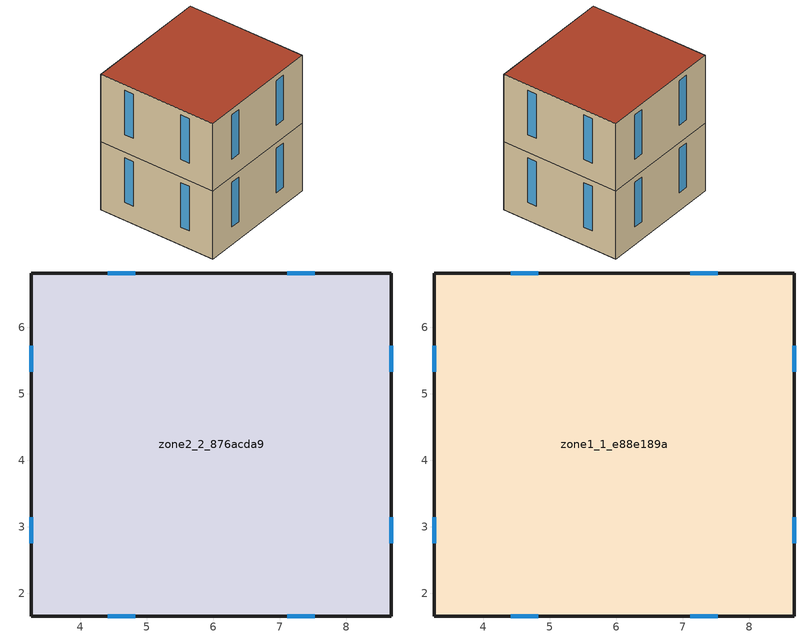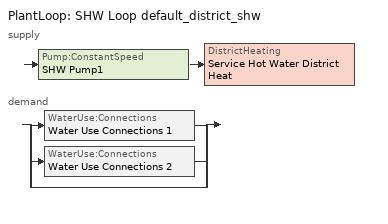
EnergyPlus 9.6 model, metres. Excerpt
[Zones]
zone2_2_876acda9
 floor ground (Generic Ground Slab): 8.67,6.82 8.67,1.66 3.26,1.66 3.26,6.82 z0
 wall outside (Generic Exterior Wall): 3.26,6.82 3.26,1.66 8.67,1.66 8.67,6.82 3.26,6.82 z0:3.05
 window (Generic Double Pane): 3.26,5.73 3.26,5.33 / 3.26,3.15 3.26,2.75 / 4.41,1.66 4.82,1.66 / 7.11,1.66 7.53,1.66 / 8.67,2.75 8.67,3.15 / 8.67,5.33 8.67,5.73 / 7.53,6.82 7.11,6.82 / 4.82,6.82 4.41,6.82 z0.8:2.8
 ceiling adiabatic (Generic Interior Ceiling): 3.26,6.82 3.26,1.66 8.67,1.66 8.67,6.82 z3.05
zone1_1_e88e189a
 floor adiabatic (Generic Interior Floor): 8.67,6.82 8.67,1.66 3.26,1.66 3.26,6.82 z3.05
 wall outside (Generic Exterior Wall): 3.26,6.82 3.26,1.66 8.67,1.66 8.67,6.82 3.26,6.82 z3.05:6.1
 window (Generic Double Pane): 3.26,5.73 3.26,5.33 / 3.26,3.15 3.26,2.75 / 4.41,1.66 4.82,1.66 / 7.11,1.66 7.53,1.66 / 8.67,2.75 8.67,3.15 / 8.67,5.33 8.67,5.73 / 7.53,6.82 7.11,6.82 / 4.82,6.82 4.41,6.82 z3.85:5.85
 roof outside (Generic Roof): 3.26,6.82 3.26,1.66 8.67,1.66 8.67,6.82 z6.1
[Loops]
PlantLoop 'SHW Loop default_district_shw'
 supply: Pump:ConstantSpeed 'SHW Pump1' > DistrictHeating 'Service Hot Water District Heat'
 demand: split
  | WaterUse:Connections 'Water Use Connections 1'
  | WaterUse:Connections 'Water Use Connections 2'
  | bypass
[Building]
Building 1: North Axis {deg}=0; Terrain=City; Solar Distribution=FullExteriorWithReflections
[Site:Location]
Site 1: Latitude {deg}=0; Longitude {deg}=0; Time Zone {hr}=0; Elevation {m}=0
[Site:WaterMainsTemperature]
Calculation Method=Correlation; Annual Average Outdoor Air Temperature {C}=12.6; Maximum Difference In Monthly Average Outdoor Air Temperatures {deltaC}=4
[SizingPeriod:DesignDay] Day of Month=21; Dry-Bulb Temperature Range Modifier Type=DefaultMultipliers; Barometric Pressure {Pa}=99868; Rain Indicator=No; Snow Indicator=No; Daylight Saving Time Indicator=No; Begin Environment Reset Mode=FullResetAtBeginEnvironment
Name | Month | Day Type | Maximum Dry-Bulb Temperature {C} | Daily Dry-Bulb Temperature Range {deltaC} | Humidity Condition Type | Wetbulb or DewPoint at Maximum Dry-Bulb {C} | Wind Speed {m/s} | Wind Direction {deg} | Solar Model Indicator | ASHRAE Clear Sky Optical Depth for Beam Irradiance (taub) | ASHRAE Clear Sky Optical Depth for Diffuse Irradiance (taud) | Enthalpy at Maximum Dry-Bulb {J/kg} | Sky Clearness
Seattle Seattle Tacoma Intl A Ann Clg .4% Condns DB=>MWB | 8 | SummerDesignDay | 29.4 | 10.4 | Wetbulb | 18.3 | 4.2 | 350 | ASHRAETau | 0.352 | 2.561
Seattle Seattle Tacoma Intl A Ann Clg .4% Condns DP=>MDB | 8 | SummerDesignDay | 20.8 | 10.4 | Dewpoint | 15.9 | 4.2 | 350 | ASHRAETau | 0.352 | 2.561
Seattle Seattle Tacoma Intl A Ann Clg .4% Condns Enth=>MDB | 8 | SummerDesignDay | 28.2 | 10.4 | Enthalpy |  | 4.2 | 350 | ASHRAETau | 0.352 | 2.561 | 54700
Seattle Seattle Tacoma Intl A Ann Clg .4% Condns WB=>MDB | 8 | SummerDesignDay | 27.9 | 10.4 | Wetbulb | 19.2 | 4.2 | 350 | ASHRAETau | 0.352 | 2.561
Seattle Seattle Tacoma Intl A Ann Htg 99.6% Condns DB | 12 | WinterDesignDay | -4.2 | 0 | Wetbulb | -4.2 | 4.3 | 20 | ASHRAEClearSky |  |  |  | 0
Seattle Seattle Tacoma Intl A Ann Htg Wind 99.6% Condns WS=>MCDB | 12 | WinterDesignDay | 5.6 | 0 | Wetbulb | 5.6 | 12.1 | 20 | ASHRAEClearSky |  |  |  | 0
Seattle Seattle Tacoma Intl A Ann Hum_n 99.6% Condns DP=>MCDB | 12 | WinterDesignDay | -0.4 | 0 | Dewpoint | -13 | 4.3 | 20 | ASHRAEClearSky |  |  |  | 0
[Material] Thermal Absorptance=0.9
Name | Roughness | Thickness {m} | Conductivity {W/m-K} | Density {kg/m3} | Specific Heat {J/kg-K} | Solar Absorptance | Visible Absorptance
Generic 50mm Insulation | MediumRough | 0.05 | 0.03 | 43 | 1210 | 0.7 | 0.7
Generic Acoustic Tile | MediumSmooth | 0.02 | 0.06 | 368 | 590 | 0.2 | 0.2
Generic Brick | MediumRough | 0.1 | 0.9 | 1920 | 790 | 0.65 | 0.65
Generic Ceiling Air Gap | Smooth | 0.1 | 0.556 | 1.28 | 1000 | 0.7 | 0.7
Generic Gypsum Board | MediumSmooth | 0.0127 | 0.16 | 800 | 1090 | 0.5 | 0.5
Generic HW Concrete | MediumRough | 0.2 | 1.95 | 2240 | 900 | 0.8 | 0.8
Generic LW Concrete | MediumRough | 0.1 | 0.53 | 1280 | 840 | 0.8 | 0.8
Generic Roof Membrane | MediumRough | 0.01 | 0.16 | 1120 | 1460 | 0.65 | 0.65
Generic Wall Air Gap | Smooth | 0.1 | 0.667 | 1.28 | 1000 | 0.7 | 0.7
[WindowMaterial:Gas]
Generic Window Air Gap: Gas Type=Air; Thickness {m}=0.0127
[WindowMaterial:Glazing] Optical Data Type=SpectralAverage; Thickness {m}=0.006; Infrared Transmittance at Normal Incidence=0; Front Side Infrared Hemispherical Emissivity=0.84; Conductivity {W/m-K}=1; Dirt Correction Factor for Solar and Visible Transmittance=1; Solar Diffusing=No
Name | Solar Transmittance at Normal Incidence | Front Side Solar Reflectance at Normal Incidence | Back Side Solar Reflectance at Normal Incidence | Visible Transmittance at Normal Incidence | Front Side Visible Reflectance at Normal Incidence | Back Side Visible Reflectance at Normal Incidence | Back Side Infrared Hemispherical Emissivity
Generic Clear Glass | 0.77 | 0.07 | 0.07 | 0.88 | 0.08 | 0.08 | 0.84
Generic Low-e Glass | 0.45 | 0.36 | 0.36 | 0.71 | 0.21 | 0.21 | 0.047
[Construction]
Generic Double Pane: Generic Low-e Glass, Generic Window Air Gap, Generic Clear Glass
Generic Exterior Wall: Generic Brick, Generic LW Concrete, Generic 50mm Insulation, Generic Wall Air Gap, Generic Gypsum Board
Generic Ground Slab: Generic 50mm Insulation, Generic HW Concrete
Generic Interior Ceiling: Generic LW Concrete, Generic Ceiling Air Gap, Generic Acoustic Tile
Generic Interior Floor: Generic Acoustic Tile, Generic Ceiling Air Gap, Generic LW Concrete
Generic Roof: Generic Roof Membrane, Generic 50mm Insulation, Generic LW Concrete, Generic Ceiling Air Gap, Generic Acoustic Tile
[Zone] Multiplier=1; Ceiling Height {m}=3.05; Volume {m3}=85.1179; Part of Total Floor Area=Yes
zone1_1_e88e189a; zone2_2_876acda9
[Daylighting:Controls] Lighting Control Type=Continuous; Minimum Input Power Fraction for Continuous or ContinuousOff Dimming Control=0.3; Minimum Light Output Fraction for Continuous or ContinuousOff Dimming Control=0.2; Number of Stepped Control Steps=1; Probability Lighting will be Reset When Needed in Manual Stepped Control=1; Glare Calculation Azimuth Angle of View Direction Clockwise from Zone y-Axis {deg}=-0; Fraction of Lights Controlled by Reference Point 1=1; Illuminance Setpoint at Reference Point 1 {lux}=300
Name | Zone or Space | Glare Calculation Daylighting Reference Point | Daylighting Reference Point Name 1
zone1_1_e88e189a DaylightingControls | zone1_1_e88e189a | zone1_1_e88e189a_Space_Daylighting | zone1_1_e88e189a_Space_Daylighting
zone2_2_876acda9 DaylightingControls | zone2_2_876acda9 | zone2_2_876acda9_Space_Daylighting | zone2_2_876acda9_Space_Daylighting
[ZoneControl:Thermostat] Temperature Difference Between Cutout And Setpoint {deltaC}=0
Name | Zone or ZoneList | Control Type Schedule | Control 1
zone1_1_e88e189a Thermostat | zone1_1_e88e189a | zone1_1_e88e189a Thermostat Schedule | Thermostat Setpoint Dual Setpoint 2
zone2_2_876acda9 Thermostat | zone2_2_876acda9 | zone2_2_876acda9 Thermostat Schedule | Thermostat Setpoint Dual Setpoint 1
[ThermostatSetpoint:DualSetpoint] Heating Setpoint Temperature Schedule=ApartmentMidRise HTGSETP_APT_SCH; Cooling Setpoint Temperature Schedule=ApartmentMidRise CLGSETP_APT_SCH
Thermostat Setpoint Dual Setpoint 2; Thermostat Setpoint Dual Setpoint 1
[ZoneHVAC:IdealLoadsAirSystem] Maximum Heating Supply Air Temperature {C}=50; Minimum Cooling Supply Air Temperature {C}=13; Heating Limit=LimitCapacity; Maximum Sensible Heating Capacity {W}=Autosize; Cooling Limit=LimitFlowRateAndCapacity; Maximum Cooling Air Flow Rate {m3/s}=Autosize; Maximum Total Cooling Capacity {W}=Autosize; Design Specification Outdoor Air Object=2019::MidriseApartment::Apartment_Ventilation; Demand Controlled Ventilation Type=None; Outdoor Air Economizer Type=DifferentialDryBulb; Sensible Heat Recovery Effectiveness=0; Latent Heat Recovery Effectiveness=0
zone1_1_e88e189a Ideal Loads Air System; zone2_2_876acda9 Ideal Loads Air System
[DesignSpecification:OutdoorAir]
2019::MidriseApartment::Apartment_Ventilation: Outdoor Air Method=Sum; Outdoor Air Flow per Person {m3/s-person}=0; Outdoor Air Flow per Zone Floor Area {m3/s-m2}=0; Outdoor Air Flow per Zone {m3/s}=0; Outdoor Air Flow Air Changes per Hour {1/hr}=0.35
[Zone equipment]
zone1_1_e88e189a: zone1_1_e88e189a Ideal Loads Air System
zone2_2_876acda9: zone2_2_876acda9 Ideal Loads Air System
[Sizing:Zone] Zone Cooling Design Supply Air Temperature Input Method=SupplyAirTemperature; Zone Cooling Design Supply Air Temperature {C}=14; Zone Cooling Design Supply Air Temperature Difference {deltaC}=11.11; Zone Heating Design Supply Air Temperature Input Method=SupplyAirTemperature; Zone Heating Design Supply Air Temperature {C}=40; Zone Heating Design Supply Air Temperature Difference {deltaC}=11.11; Zone Cooling Design Supply Air Humidity Ratio {kgWater/kgDryAir}=0.0085; Zone Heating Design Supply Air Humidity Ratio {kgWater/kgDryAir}=0.008; Design Specification Outdoor Air Object=2019::MidriseApartment::Apartment_Ventilation; Cooling Design Air Flow Method=DesignDay; Cooling Design Air Flow Rate {m3/s}=0; Cooling Minimum Air Flow per Zone Floor Area {m3/s-m2}=0.000762; Cooling Minimum Air Flow {m3/s}=0; Cooling Minimum Air Flow Fraction=0; Heating Design Air Flow Method=DesignDay; Heating Design Air Flow Rate {m3/s}=0; Heating Maximum Air Flow per Zone Floor Area {m3/s-m2}=0.002032; Heating Maximum Air Flow {m3/s}=0.141576; Heating Maximum Air Flow Fraction=0.3; Account for Dedicated Outdoor Air System=No
zone1_1_e88e189a; zone2_2_876acda9
[PlantLoop]
SHW Loop default_district_shw: Fluid Type=Water; Plant Equipment Operation Scheme=SHW Loop default_district_shw Operation Schemes; Maximum Loop Temperature {C}=60; Minimum Loop Temperature {C}=10; Maximum Loop Flow Rate {m3/s}=Autosize; Minimum Loop Flow Rate {m3/s}=0; Plant Loop Volume {m3}=Autocalculate; Load Distribution Scheme=Optimal; Plant Loop Demand Calculation Scheme=SingleSetpoint
[Sizing:Plant]
SHW Loop default_district_shw: Loop Type=Heating; Design Loop Exit Temperature {C}=60; Loop Design Temperature Difference {deltaC}=5; Sizing Option=NonCoincident; Zone Timesteps in Averaging Window=1; Coincident Sizing Factor Mode=None
[Pump:ConstantSpeed]
SHW Pump1: Design Flow Rate {m3/s}=Autosize; Design Pump Head {Pa}=29891; Design Power Consumption {W}=Autosize; Motor Efficiency=0.9; Fraction of Motor Inefficiencies to Fluid Stream=0; Pump Control Type=Intermittent; Design Power Sizing Method=PowerPerFlowPerPressure; Design Electric Power per Unit Flow Rate {W/(m3/s)}=348701.1; Design Shaft Power per Unit Flow Rate per Unit Head {W-s/m3-Pa}=1.28205
[DistrictHeating]
Service Hot Water District Heat: Nominal Capacity {W}=1000000
[WaterUse:Connections] Hot Water Supply Temperature Schedule=60.0C Hot Water; Drain Water Heat Exchanger Type=None; Drain Water Heat Exchanger Destination=Plant
Name | Water Use Equipment Name 1
Water Use Connections 1 | 2019::MidriseApartment::Apartment_SHW..zone2_2_876acda9
Water Use Connections 2 | 2019::MidriseApartment::Apartment_SHW..zone1_1_e88e189a
[WaterUse:Equipment] Peak Flow Rate {m3/s}=1.15706e-06; Flow Rate Fraction Schedule=ApartmentMidRise APT_DHW_SCH; Target Temperature Schedule=60.0C Hot Water; Sensible Fraction Schedule=0.2 Hot Water Sensible Fraction; Latent Fraction Schedule=0.05 Hot Water Latent Fraction
Name | Zone
2019::MidriseApartment::Apartment_SHW..zone2_2_876acda9 | zone2_2_876acda9
2019::MidriseApartment::Apartment_SHW..zone1_1_e88e189a | zone1_1_e88e189a
[PlantEquipmentOperationSchemes]
SHW Loop default_district_shw Operation Schemes: Control Scheme Object Type 1=PlantEquipmentOperation:HeatingLoad; Control Scheme Name 1=SHW Loop default_district_shw Heating Operation Scheme; Control Scheme Schedule Name 1=Always On Discrete
[PlantEquipmentOperation:HeatingLoad]
SHW Loop default_district_shw Heating Operation Scheme: Load Range Lower Limit 1 {W}=0; Load Range Upper Limit 1 {W}=1000000000; Range Equipment List Name 1=SHW Loop default_district_shw Heating Equipment List
[PlantEquipmentList]
SHW Loop default_district_shw Heating Equipment List: DistrictHeating, Service Hot Water District Heat
[SetpointManager:Scheduled]
Setpoint Manager Scheduled 1: Control Variable=Temperature; Schedule=60C Hot Water
[Schedule:Compact]
zone1_1_e88e189a Thermostat Schedule; zone2_2_876acda9 Thermostat Schedule: Through: 12/31, For: AllDays, Until: 24:00, 4
[Schedule:Day:Interval]
ApartmentMidRise HTGSETP_APT_SCH_Default; ApartmentMidRise HTGSETP_APT_SCH_SmrDsn 1; ApartmentMidRise HTGSETP_APT_SCH_WntrDsn 1: No, 24:00, 21.7
ApartmentMidRise CLGSETP_APT_SCH_Default; ApartmentMidRise CLGSETP_APT_SCH_SmrDsn 1; ApartmentMidRise CLGSETP_APT_SCH_WntrDsn 1: No, 24:00, 24.4
ApartmentMidRise APT_DHW_SCH_Default; ApartmentMidRise APT_DHW_SCH_SmrDsn 1; ApartmentMidRise APT_DHW_SCH_WntrDsn 1: No, 01:00, 0.08, 02:00, 0.04, 04:00, 0.01, 05:00, 0.04, 06:00, 0.27, 07:00, 0.94, 08:00, 1, 09:00, 0.96, 10:00, 0.84, 11:00, 0.76, 12:00, 0.61, 13:00, 0.53, 14:00, 0.47, 15:00, 0.41, 16:00, 0.47, 17:00, 0.55, 18:00, 0.73, 19:00, 0.86, 20:00, 0.82, 21:00, 0.75, 22:00, 0.61, 23:00, 0.53, 24:00, 0.29
Schedule Day 1; Schedule Day 4: No, 24:00, 60
Schedule Day 2: No, 24:00, 0.2
Schedule Day 3: No, 24:00, 0.05
[Schedule:Week:Daily]
ApartmentMidRise HTGSETP_APT_SCH Week Rule - Jan1-Dec31: ApartmentMidRise HTGSETP_APT_SCH_Default, ApartmentMidRise HTGSETP_APT_SCH_Default, ApartmentMidRise HTGSETP_APT_SCH_Default, ApartmentMidRise HTGSETP_APT_SCH_Default, ApartmentMidRise HTGSETP_APT_SCH_Default, ApartmentMidRise HTGSETP_APT_SCH_Default, ApartmentMidRise HTGSETP_APT_SCH_Default, ApartmentMidRise HTGSETP_APT_SCH_Default, ApartmentMidRise HTGSETP_APT_SCH_SmrDsn 1, ApartmentMidRise HTGSETP_APT_SCH_WntrDsn 1, ApartmentMidRise HTGSETP_APT_SCH_Default, ApartmentMidRise HTGSETP_APT_SCH_Default
ApartmentMidRise CLGSETP_APT_SCH Week Rule - Jan1-Dec31: ApartmentMidRise CLGSETP_APT_SCH_Default, ApartmentMidRise CLGSETP_APT_SCH_Default, ApartmentMidRise CLGSETP_APT_SCH_Default, ApartmentMidRise CLGSETP_APT_SCH_Default, ApartmentMidRise CLGSETP_APT_SCH_Default, ApartmentMidRise CLGSETP_APT_SCH_Default, ApartmentMidRise CLGSETP_APT_SCH_Default, ApartmentMidRise CLGSETP_APT_SCH_Default, ApartmentMidRise CLGSETP_APT_SCH_SmrDsn 1, ApartmentMidRise CLGSETP_APT_SCH_WntrDsn 1, ApartmentMidRise CLGSETP_APT_SCH_Default, ApartmentMidRise CLGSETP_APT_SCH_Default
0.05 Hot Water Latent Fraction Week Rule - Jan1-Dec31: Schedule Day 3, Schedule Day 3, Schedule Day 3, Schedule Day 3, Schedule Day 3, Schedule Day 3, Schedule Day 3, Schedule Day 3, Schedule Day 3, Schedule Day 3, Schedule Day 3, Schedule Day 3
0.2 Hot Water Sensible Fraction Week Rule - Jan1-Dec31: Schedule Day 2, Schedule Day 2, Schedule Day 2, Schedule Day 2, Schedule Day 2, Schedule Day 2, Schedule Day 2, Schedule Day 2, Schedule Day 2, Schedule Day 2, Schedule Day 2, Schedule Day 2
60.0C Hot Water Week Rule - Jan1-Dec31: Schedule Day 1, Schedule Day 1, Schedule Day 1, Schedule Day 1, Schedule Day 1, Schedule Day 1, Schedule Day 1, Schedule Day 1, Schedule Day 1, Schedule Day 1, Schedule Day 1, Schedule Day 1
60C Hot Water Week Rule - Jan1-Dec31: Schedule Day 4, Schedule Day 4, Schedule Day 4, Schedule Day 4, Schedule Day 4, Schedule Day 4, Schedule Day 4, Schedule Day 4, Schedule Day 4, Schedule Day 4, Schedule Day 4, Schedule Day 4
ApartmentMidRise APT_DHW_SCH Week Rule - Jan1-Dec31: ApartmentMidRise APT_DHW_SCH_Default, ApartmentMidRise APT_DHW_SCH_Default, ApartmentMidRise APT_DHW_SCH_Default, ApartmentMidRise APT_DHW_SCH_Default, ApartmentMidRise APT_DHW_SCH_Default, ApartmentMidRise APT_DHW_SCH_Default, ApartmentMidRise APT_DHW_SCH_Default, ApartmentMidRise APT_DHW_SCH_Default, ApartmentMidRise APT_DHW_SCH_SmrDsn 1, ApartmentMidRise APT_DHW_SCH_WntrDsn 1, ApartmentMidRise APT_DHW_SCH_Default, ApartmentMidRise APT_DHW_SCH_Default
[Schedule:Year]
ApartmentMidRise HTGSETP_APT_SCH: ApartmentMidRise HTGSETP_APT_SCH Week Rule - Jan1-Dec31, 1, 1, 12, 31
ApartmentMidRise CLGSETP_APT_SCH: ApartmentMidRise CLGSETP_APT_SCH Week Rule - Jan1-Dec31, 1, 1, 12, 31
0.05 Hot Water Latent Fraction: 0.05 Hot Water Latent Fraction Week Rule - Jan1-Dec31, 1, 1, 12, 31
0.2 Hot Water Sensible Fraction: 0.2 Hot Water Sensible Fraction Week Rule - Jan1-Dec31, 1, 1, 12, 31
60.0C Hot Water: 60.0C Hot Water Week Rule - Jan1-Dec31, 1, 1, 12, 31
60C Hot Water: 60C Hot Water Week Rule - Jan1-Dec31, 1, 1, 12, 31
ApartmentMidRise APT_DHW_SCH: ApartmentMidRise APT_DHW_SCH Week Rule - Jan1-Dec31, 1, 1, 12, 31
[Schedule:Constant]
Always On Discrete: Hourly Value=1
